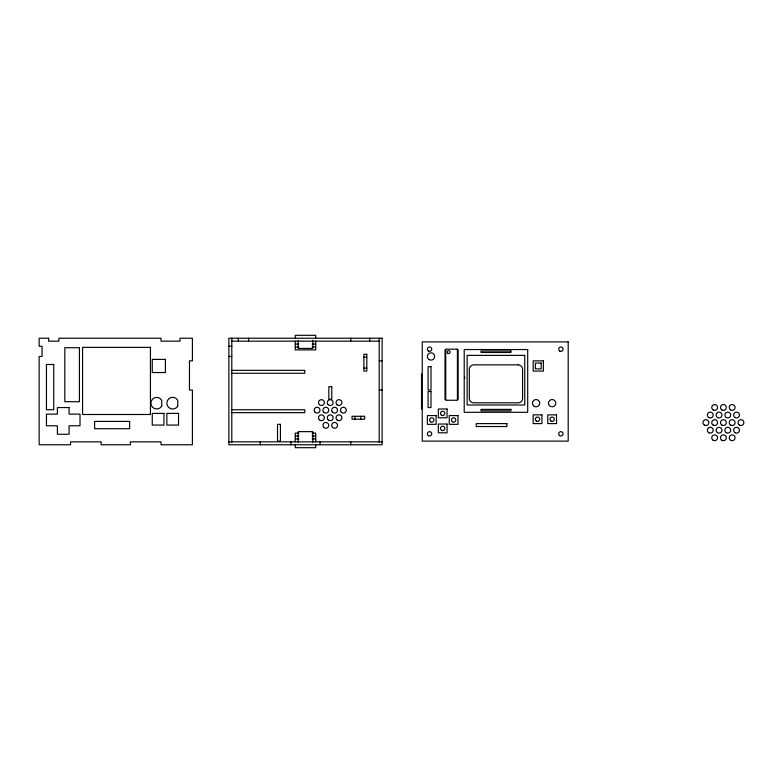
<?xml version="1.0" encoding="UTF-8"?>
<svg xmlns="http://www.w3.org/2000/svg" width="783" height="783" viewBox="0 0 783 783"><rect width="100%" height="100%" fill="white"/><g stroke="black" fill="none" stroke-linecap="round" stroke-linejoin="round"><path stroke-width="1.17" d="M231.288 341.153L379.706 341.153M295.279 344.07L298.881 344.07M312.104 344.07L315.715 344.07M228.881 346.262L231.797 346.262M295.279 346.986L298.881 346.986M312.104 346.986L315.715 346.986M445.742 349.903L445.018 349.903L445.018 399.526L445.742 399.526M457.419 349.903L458.153 349.903L458.153 399.526L457.419 399.526M228.881 356.471L231.797 356.471M363.87 357.205L366.796 357.205M379.197 360.855L382.114 360.855M363.87 368.147L366.796 368.147M231.797 370.339L304.763 370.339L304.763 373.256L231.797 373.256M379.197 390.042L382.114 390.042M231.797 409.744L304.763 409.744L304.763 412.661L231.797 412.661M298.881 433.097L295.279 433.097L295.279 441.847M312.104 433.097L315.715 433.097L315.715 441.847M295.279 436.014L298.881 436.014M312.104 436.014L315.715 436.014M295.279 438.93L298.881 438.93M312.104 438.93L315.715 438.93M228.881 441.847L382.114 441.847M421.518 373.99L421.518 409.01M379.197 338.227L379.197 442.385M369.713 338.227L369.713 341.153M360.806 416.292L360.806 419.208M354.963 416.292L354.963 419.208M350.735 338.227L350.735 341.153M350.735 441.847L350.735 444.773M320.09 441.847L320.09 444.773M315.715 338.227L315.715 335.31L295.279 335.31L295.279 338.227M315.715 341.153L315.715 349.903L295.279 349.903L295.279 341.153M315.715 444.773L315.715 447.69L295.279 447.69L295.279 444.773M312.789 340.497L312.789 348.445L298.196 348.445L298.196 340.497M312.789 442.385L312.789 431.639L298.196 431.639L298.196 442.385M290.904 441.847L290.904 444.773M260.25 441.847L260.25 444.773M248.583 338.227L248.583 341.153M238.365 338.227L238.365 341.153M231.797 338.227L231.797 442.385M551.193 406.7A3.651 3.651 0 0 1 549.343 400.827A3.651 3.651 0 0 1 555.45 401.63A3.651 3.651 0 0 1 552.142 406.827M464.701 378.581A3.651 3.651 0 0 1 464.701 376.692M48.634 338.227L39.15 338.227L39.15 346.262L42.067 346.262L42.067 356.471L39.15 356.471L39.15 444.773L70.529 444.773L70.529 441.847L101.173 441.847L101.173 444.773L130.36 444.773L130.36 441.847L161.014 441.847L161.014 444.773L192.393 444.773L192.393 390.042L189.466 390.042L189.466 360.855L192.393 360.855L192.393 338.227L179.982 338.227L179.982 341.153L161.014 341.153L161.014 338.227L58.852 338.227L58.852 341.153L48.634 341.153L48.634 338.227M382.114 338.227L228.881 338.227L228.881 444.773L382.114 444.773L382.114 338.227M568.194 341.877L422.252 341.877L422.252 441.123L568.194 441.123L568.194 341.877M150.434 347.349L82.567 347.349L82.567 414.491L150.434 414.491L150.434 347.349M79.426 347.721L64.832 347.721L64.832 401.718L79.426 401.718L79.426 347.721M457.419 349.179L445.742 349.179L445.742 400.26L457.419 400.26L457.419 349.179M527.693 349.541L464.211 349.541L464.211 412.298L527.693 412.298L527.693 349.541M510.908 350.999L480.997 350.999L480.997 352.458L510.908 352.458L510.908 350.999M366.796 354.288L363.87 354.288L363.87 371.064L366.796 371.064L366.796 354.288M524.776 355.374L467.128 355.374L467.128 404.997L524.776 404.997L524.776 355.374M165.389 359.397L152.254 359.397L152.254 372.532L165.389 372.532L165.389 359.397M543.382 360.855L533.164 360.855L533.164 371.064L543.382 371.064L543.382 360.855M541.19 363.038L535.357 363.038L535.357 368.881L541.19 368.881L541.19 363.038M53.743 364.496L46.451 364.496L46.451 409.744L53.743 409.744L53.743 364.496M518.209 364.868L473.695 364.868A4.375 4.375 0 0 0 469.32 369.243L469.32 398.43A4.375 4.375 0 0 0 473.695 402.814L518.209 402.814A4.375 4.375 0 0 0 522.584 398.43L522.584 369.243A4.375 4.375 0 0 0 518.209 364.868M431.002 366.689L428.086 366.689L428.086 390.042L431.002 390.042L431.002 366.689M331.767 386.665L328.85 386.665L328.85 399.213L331.767 399.213L331.767 386.665M431.002 391.5L428.086 391.5L428.086 407.551L431.002 407.551L431.002 391.5M69.07 407.551L57.394 407.551L57.394 414.119L46.451 414.119L46.451 425.795L57.394 425.795L57.394 434.262L69.07 434.262L69.07 425.795L80.013 425.795L80.013 414.119L69.07 414.119L69.07 407.551M447.064 409.01L438.304 409.01L438.304 417.77L447.064 417.77L447.064 409.01M510.908 409.382L480.997 409.382L480.997 410.84L510.908 410.84L510.908 409.382M163.931 413.395L152.254 413.395L152.254 425.071L163.931 425.071L163.931 413.395M178.524 413.395L166.848 413.395L166.848 425.071L178.524 425.071L178.524 413.395M541.924 414.853L533.164 414.853L533.164 423.603L541.924 423.603L541.924 414.853M556.517 414.853L547.757 414.853L547.757 423.603L556.517 423.603L556.517 414.853M436.111 415.577L427.361 415.577L427.361 424.337L436.111 424.337L436.111 415.577M458.006 415.577L449.246 415.577L449.246 424.337L458.006 424.337L458.006 415.577M364.604 416.292L352.047 416.292L352.047 419.208L364.604 419.208L364.604 416.292M129.635 421.42L94.606 421.42L94.606 428.712L129.635 428.712L129.635 421.42M506.895 423.603L476.25 423.603L476.25 426.529L506.895 426.529L506.895 423.603M447.064 424.043L438.304 424.043L438.304 432.803L447.064 432.803L447.064 424.043M280.422 424.337L277.505 424.337L277.505 441.123L280.422 441.123L280.422 424.337M177.741 406.093L177.741 400.26A5.833 5.833 0 0 0 168.932 398.704A5.833 5.833 0 0 0 168.932 407.649A5.833 5.833 0 0 0 177.741 406.093M161.758 406.093L161.758 400.26A5.833 5.833 0 0 0 151.07 401.669L151.07 404.684A5.833 5.833 0 0 0 161.758 406.093M336.905 404.645A2.917 2.917 0 0 0 341.789 403.343A2.917 2.917 0 0 0 338.217 399.761A2.917 2.917 0 0 0 336.905 404.645M323.771 412.23A2.917 2.917 0 0 0 328.654 410.918A2.917 2.917 0 0 0 325.082 407.346A2.917 2.917 0 0 0 323.771 412.23M323.771 427.401A2.917 2.917 0 0 0 328.654 426.089A2.917 2.917 0 0 0 325.082 422.517A2.917 2.917 0 0 0 323.771 427.401M332.53 412.23A2.917 2.917 0 0 0 337.414 410.918A2.917 2.917 0 0 0 333.842 407.346A2.917 2.917 0 0 0 332.53 412.23M336.905 419.815A2.917 2.917 0 0 0 341.789 418.504A2.917 2.917 0 0 0 338.217 414.931A2.917 2.917 0 0 0 336.905 419.815M319.395 404.645A2.917 2.917 0 0 0 324.279 403.343A2.917 2.917 0 0 0 320.707 399.761A2.917 2.917 0 0 0 319.395 404.645M319.395 419.815A2.917 2.917 0 0 0 324.279 418.504A2.917 2.917 0 0 0 320.707 414.931A2.917 2.917 0 0 0 319.395 419.815M328.155 419.815A2.917 2.917 0 0 0 333.039 418.504A2.917 2.917 0 0 0 329.457 414.931A2.917 2.917 0 0 0 328.155 419.815M328.155 404.645A2.917 2.917 0 0 0 333.039 403.343A2.917 2.917 0 0 0 329.457 399.761A2.917 2.917 0 0 0 328.155 404.645M315.02 412.23A2.917 2.917 0 0 0 319.904 410.918A2.917 2.917 0 0 0 316.322 407.346A2.917 2.917 0 0 0 315.02 412.23M332.53 427.401A2.917 2.917 0 0 0 337.414 426.089A2.917 2.917 0 0 0 333.842 422.517A2.917 2.917 0 0 0 332.53 427.401M341.29 412.23A2.917 2.917 0 0 0 346.174 410.918A2.917 2.917 0 0 0 342.592 407.346A2.917 2.917 0 0 0 341.29 412.23M730.715 409.969A2.917 2.917 0 0 0 735.09 407.444A2.917 2.917 0 0 0 730.715 404.919A2.917 2.917 0 0 0 730.715 409.969M726.34 417.554A2.917 2.917 0 0 0 730.715 415.029A2.917 2.917 0 0 0 726.34 412.504A2.917 2.917 0 0 0 726.34 417.554M713.205 425.14A2.917 2.917 0 0 0 717.58 422.614A2.917 2.917 0 0 0 713.205 420.079A2.917 2.917 0 0 0 713.205 425.14M721.955 440.31A2.917 2.917 0 0 0 726.34 437.775A2.917 2.917 0 0 0 721.955 435.25A2.917 2.917 0 0 0 721.955 440.31M708.821 417.554A2.917 2.917 0 0 0 713.205 415.029A2.917 2.917 0 0 0 708.821 412.504A2.917 2.917 0 0 0 708.821 417.554M713.205 440.31A2.917 2.917 0 0 0 717.58 437.775A2.917 2.917 0 0 0 713.205 435.25A2.917 2.917 0 0 0 713.205 440.31M713.205 409.969A2.917 2.917 0 0 0 717.58 407.444A2.917 2.917 0 0 0 713.205 404.919A2.917 2.917 0 0 0 713.205 409.969M708.821 432.725A2.917 2.917 0 0 0 713.205 430.19A2.917 2.917 0 0 0 708.821 427.665A2.917 2.917 0 0 0 708.821 432.725M730.715 440.31A2.917 2.917 0 0 0 735.09 437.775A2.917 2.917 0 0 0 730.715 435.25A2.917 2.917 0 0 0 730.715 440.31M726.34 432.725A2.917 2.917 0 0 0 730.715 430.19A2.917 2.917 0 0 0 726.34 427.665A2.917 2.917 0 0 0 726.34 432.725M735.09 417.554A2.917 2.917 0 0 0 739.475 415.029A2.917 2.917 0 0 0 735.09 412.504A2.917 2.917 0 0 0 735.09 417.554M721.955 425.14A2.917 2.917 0 0 0 726.34 422.614A2.917 2.917 0 0 0 721.955 420.079A2.917 2.917 0 0 0 721.955 425.14M730.715 425.14A2.917 2.917 0 0 0 735.09 422.614A2.917 2.917 0 0 0 730.715 420.079A2.917 2.917 0 0 0 730.715 425.14M739.475 425.14A2.917 2.917 0 0 0 743.85 422.614A2.917 2.917 0 0 0 739.475 420.079A2.917 2.917 0 0 0 739.475 425.14M717.58 417.554A2.917 2.917 0 0 0 721.955 415.029A2.917 2.917 0 0 0 717.58 412.504A2.917 2.917 0 0 0 717.58 417.554M704.446 425.14A2.917 2.917 0 0 0 708.821 422.614A2.917 2.917 0 0 0 704.446 420.079A2.917 2.917 0 0 0 704.446 425.14M735.09 432.725A2.917 2.917 0 0 0 739.475 430.19A2.917 2.917 0 0 0 735.09 427.665A2.917 2.917 0 0 0 735.09 432.725M721.955 409.969A2.917 2.917 0 0 0 726.34 407.444A2.917 2.917 0 0 0 721.955 404.919A2.917 2.917 0 0 0 721.955 409.969M717.58 432.725A2.917 2.917 0 0 0 721.955 430.19A2.917 2.917 0 0 0 717.58 427.665A2.917 2.917 0 0 0 717.58 432.725M559.346 435.368A2.192 2.192 0 0 0 563.006 434.389A2.192 2.192 0 0 0 560.325 431.707A2.192 2.192 0 0 0 559.346 435.368M559.806 351.068A2.192 2.192 0 0 0 563.085 349.179A2.192 2.192 0 0 0 559.806 347.28A2.192 2.192 0 0 0 559.806 351.068M428.458 351.068A2.192 2.192 0 0 0 431.736 349.179A2.192 2.192 0 0 0 428.458 347.28A2.192 2.192 0 0 0 428.458 351.068M428.458 435.72A2.192 2.192 0 0 0 431.736 433.821A2.192 2.192 0 0 0 428.458 431.932A2.192 2.192 0 0 0 428.458 435.72M536.453 421.127A2.192 2.192 0 0 0 539.732 419.228A2.192 2.192 0 0 0 536.453 417.329A2.192 2.192 0 0 0 536.453 421.127M551.046 421.127A2.192 2.192 0 0 0 554.325 419.228A2.192 2.192 0 0 0 551.046 417.329A2.192 2.192 0 0 0 551.046 421.127M430.64 421.851A2.192 2.192 0 0 0 433.929 419.962A2.192 2.192 0 0 0 430.64 418.063A2.192 2.192 0 0 0 430.64 421.851M533.507 405.751A3.651 3.651 0 0 0 539.614 404.116A3.651 3.651 0 0 0 535.141 399.653A3.651 3.651 0 0 0 533.507 405.751M441.592 430.317A2.192 2.192 0 0 0 444.871 428.428A2.192 2.192 0 0 0 441.592 426.529A2.192 2.192 0 0 0 441.592 430.317M447.935 353.358A1.458 1.458 0 0 0 450.127 352.096A1.458 1.458 0 0 0 447.935 350.833A1.458 1.458 0 0 0 447.935 353.358M441.592 415.284A2.192 2.192 0 0 0 444.871 413.395A2.192 2.192 0 0 0 441.592 411.496A2.192 2.192 0 0 0 441.592 415.284M429.182 359.632A3.651 3.651 0 0 0 434.653 356.471A3.651 3.651 0 0 0 429.182 353.309A3.651 3.651 0 0 0 429.182 359.632M452.535 421.851A2.192 2.192 0 0 0 455.814 419.962A2.192 2.192 0 0 0 452.535 418.063A2.192 2.192 0 0 0 452.535 421.851"/></g></svg>
